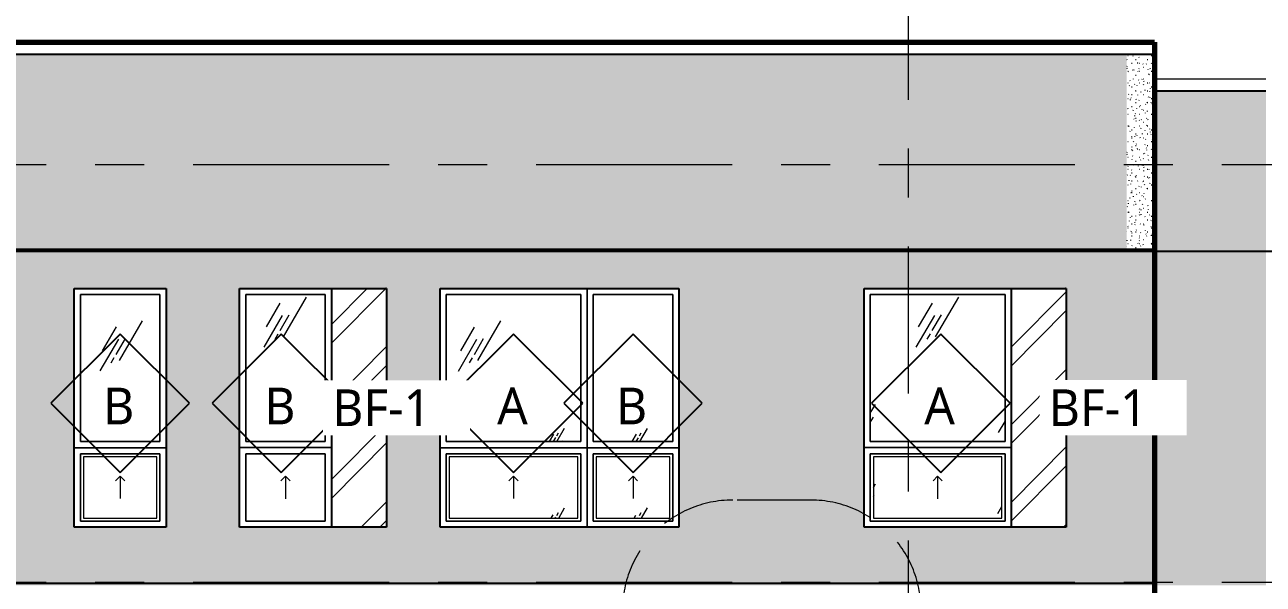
# Model space of a CAD drawing. Header units: inches. Extents: x 6 to 15224, y -733 to 6300.
# Drawn here: x 6181.5 to 6586, y 5859.9 to 6042.7 of the extents above; entities that cross this region are included whole.
import ezdxf

# ---------------------------------------------------------------- set-up
doc = ezdxf.new("R2010")
doc.units = ezdxf.units.IN
doc.header["$MEASUREMENT"] = 0
for name, pattern in [('Center 1_2_', [112, 64, -16, 16, -16]), ('Center 3_8_', [96, 48, -16, 16, -16]), ('Hidden 3_16_', [36, 24, -12])]:
    doc.linetypes.add(name, pattern=pattern)
for name, color, linetype, lineweight in [('A-DETL', 90, 'Continuous', 13), ('A-FLOR-LEVL', 51, 'Continuous', 13), ('A-GENM', 13, 'Continuous', 18), ('A-GLAZ', 151, 'Continuous', 25), ('A-GLAZ-IDEN', 152, 'Continuous', 25), ('A-GLAZ-SILL', 1, 'Continuous', 18), ('A-WALL', 113, 'Continuous', 25), ('A-WALL-PATT', 111, 'Continuous', 25), ('G-ANNO-TEXT', 231, 'Continuous', 13), ('M-EQPM', 50, 'Continuous', 18), ('M-EQPM-HDLN', 50, 'Hidden 3_16_', 13), ('S-GRID', 1, 'Continuous', 13)]:
    doc.layers.add(name, color=color, linetype=linetype, lineweight=lineweight)
doc.styles.add('Open Sans_5', font='OpenSans-Regular.ttf', dxfattribs={"height": 12})
pattern_1 = [(0, (7465.8091, 0), (5.12, 1.28), [0.16896, -3.671, 0.16896, -3.671, -20.48]), (0, (7465.8091, 0), (5.12, 1.28), [-7.68, 0.16896, -7.511, 0.16896, -3.671, -8.96]), (0, (7465.8091, 0), (5.12, 1.28), [-19.2, 0.16896, -2.391, 0.16896, -6.231]), (120, (7467.7291, 0.64), (-3.66851252, 3.79405007), [0.16896, -3.671, 0.16896, -3.671, -20.48]), (120, (7467.7291, 0.64), (-3.66851252, 3.79405007), [-7.68, 0.16896, -7.511, 0.16896, -3.671, -8.96]), (120, (7467.7291, 0.64), (-3.66851252, 3.79405007), [-19.2, 0.16896, -2.391, 0.16896, -6.231]), (240, (7468.3691, 3.2), (-1.45148748, -5.07405007), [0.16896, -3.671, 0.16896, -3.671, -20.48]), (240, (7468.3691, 3.2), (-1.45148748, -5.07405007), [-7.68, 0.16896, -7.511, 0.16896, -3.671, -8.96]), (240, (7468.3691, 3.2), (-1.45148748, -5.07405007), [-19.2, 0.16896, -2.391, 0.16896, -6.231])]

# ---------------------------------------------------------------- blocks, each defined once
blk = doc.blocks.new('1-2 WD Adaptive-Recess-TS - 4_-0_x6_-6_ - 1_-6_ Recess R-V104-NORTH ELEVATION')
at = {"layer": 'A-GLAZ', "lineweight": 13}
h = blk.add_hatch(dxfattribs=at)
h.set_pattern_fill('FP_221', color=256, style=0, pattern_type=2)
h.set_pattern_definition([(59.808, (569.058, 5944.306), (144.0017, 239.99866), [9, -754.581]), (59.808, (568.324, 5937.693), (144.0017, 239.99866), [12, -751.581]), (59.808, (573.509, 5943.123), (144.0017, 239.99866), [6, -757.581]), (59.808, (571.92, 5940.344), (144.0017, 239.99866), [2, -761.581]), (59.808, (574.615, 5941.098), (144.0017, 239.99866), [15, -748.581]), (59.808, (600.033, 5910.904), (144.0017, 239.99866), [5.063, -758.519]), (59.808, (599.592, 5913.168), (144.0017, 239.99866), [6.75, -756.831]), (59.808, (598.382, 5913.025), (144.0017, 239.99866), [3.375, -760.206]), (59.808, (600.414, 5916.529), (144.0017, 239.99866), [1.125, -762.456]), (59.808, (595.2, 5909.797), (144.0017, 239.99866), [8.437, -755.144])])
h.paths.add_polyline_path([(562.54, 5906.5), (583.56, 5906.5), (583.56, 5954.5), (539.56, 5954.5), (539.56, 5906.5)])
h = blk.add_hatch(dxfattribs=at)
h.set_pattern_fill('FP_219', color=256, style=0, pattern_type=2)
h.set_pattern_definition([(45.176, (1559.838, 0), (-12.593947, 12.671336), []), (45.176, (1559.838, 19.2), (-12.593947, 12.671336), [])])
h.paths.add_polyline_path([(599.79, 5878.5), (603.56, 5878.5), (603.56, 5956.5), (585.56, 5956.5), (585.56, 5878.5)])
at = {"layer": 'A-GLAZ-SILL', "lineweight": 13}
h = blk.add_hatch(dxfattribs=at)
h.set_pattern_fill('FP_220', color=256, style=0, pattern_type=2)
h.set_pattern_definition([(59.808, (569.058, 5918.306), (144.0017, 239.99866), [9, -754.581]), (59.808, (568.324, 5911.693), (144.0017, 239.99866), [12, -751.581]), (59.808, (573.509, 5917.123), (144.0017, 239.99866), [6, -757.581]), (59.808, (571.92, 5914.344), (144.0017, 239.99866), [2, -761.581]), (59.808, (574.615, 5915.098), (144.0017, 239.99866), [15, -748.581]), (59.808, (600.033, 5884.904), (144.0017, 239.99866), [5.062, -758.519]), (59.808, (599.592, 5887.168), (144.0017, 239.99866), [6.75, -756.831]), (59.808, (598.382, 5887.025), (144.0017, 239.99866), [3.375, -760.206]), (59.808, (600.414, 5890.529), (144.0017, 239.99866), [1.125, -762.456]), (59.808, (595.2, 5883.797), (144.0017, 239.99866), [8.438, -755.144])])
h.paths.add_polyline_path([(540.56, 5881.5), (582.56, 5881.5), (582.56, 5901.5), (540.56, 5901.5), (540.56, 5895.34)])
at = {"layer": 'A-GLAZ', "lineweight": 13}
for p, q in [((537.56, 5956.5), (603.28, 5956.5)), ((537.56, 5878.5), (537.56, 5956.5)), ((583.56, 5954.5), (539.56, 5954.5)), ((539.56, 5954.5), (539.56, 5906.5)), ((583.56, 5906.5), (583.56, 5954.5)), ((539.56, 5906.5), (583.56, 5906.5)), ((537.56, 5904.5), (585.56, 5904.5)), ((585.56, 5904.5), (537.56, 5904.5)), ((583.56, 5902.5), (539.56, 5902.5)), ((539.56, 5902.5), (539.56, 5880.5)), ((583.56, 5880.5), (583.56, 5902.5)), ((603.28, 5878.5), (537.56, 5878.5)), ((539.56, 5880.5), (583.56, 5880.5))]:
    blk.add_line(p, q, dxfattribs=at)
at = {"layer": 'A-GLAZ'}
for p, q in [((585.56, 5956.5), (585.56, 5878.5)), ((603.56, 5956.5), (603.28, 5956.5)), ((603.56, 5956.5), (603.56, 5878.5)), ((603.56, 5878.5), (603.28, 5878.5))]:
    blk.add_line(p, q, dxfattribs=at)
at = {"layer": 'A-GLAZ', "linetype": 'Hidden 3_16_', "lineweight": 13}
for q in [(560.06, 5893.67), (563.06, 5893.67), (561.56, 5887.83)]:
    blk.add_line((561.56, 5895.17), q, dxfattribs=at)
at = {"layer": 'A-GLAZ-SILL'}
for p, q in [((539.56, 5954.5), (583.56, 5954.5)), ((539.56, 5906.5), (539.56, 5954.5)), ((583.56, 5954.5), (539.56, 5954.5)), ((539.56, 5954.5), (539.56, 5906.5)), ((583.56, 5954.5), (583.56, 5906.5)), ((583.56, 5906.5), (583.56, 5954.5)), ((583.56, 5906.5), (539.56, 5906.5)), ((539.56, 5906.5), (583.56, 5906.5)), ((539.56, 5902.5), (583.56, 5902.5)), ((539.56, 5880.5), (539.56, 5902.5)), ((583.56, 5902.5), (539.56, 5902.5)), ((539.56, 5902.5), (539.56, 5880.5)), ((582.56, 5901.5), (540.56, 5901.5)), ((540.56, 5901.5), (540.56, 5881.5)), ((582.56, 5881.5), (582.56, 5901.5)), ((583.56, 5902.5), (583.56, 5880.5)), ((583.56, 5880.5), (583.56, 5902.5)), ((540.56, 5881.5), (582.56, 5881.5)), ((583.56, 5880.5), (539.56, 5880.5)), ((539.56, 5880.5), (583.56, 5880.5))]:
    blk.add_line(p, q, dxfattribs=at)
blk = doc.blocks.new('1-2 WD Adaptive - 2_-6_x6_-6_-V102-NORTH ELEVATION')
at = {"layer": 'A-GLAZ', "lineweight": 13}
h = blk.add_hatch(dxfattribs=at)
h.set_pattern_fill('FP_217', color=256, style=0, pattern_type=2)
h.set_pattern_definition([(59.808, (782.558, 5816.431), (144.0017, 239.99866), [9, -754.581]), (59.808, (781.824, 5809.818), (144.0017, 239.99866), [12, -751.581]), (59.808, (787.009, 5815.248), (144.0017, 239.99866), [6, -757.581]), (59.808, (785.42, 5812.469), (144.0017, 239.99866), [2, -761.581]), (59.808, (788.115, 5813.223), (144.0017, 239.99866), [15, -748.581]), (59.808, (813.533, 5783.029), (144.0017, 239.99866), [5.063, -758.519]), (59.808, (813.092, 5785.293), (144.0017, 239.99866), [6.75, -756.831]), (59.808, (811.882, 5785.15), (144.0017, 239.99866), [3.375, -760.206]), (59.808, (813.914, 5788.654), (144.0017, 239.99866), [1.125, -762.456]), (59.808, (808.7, 5781.922), (144.0017, 239.99866), [8.437, -755.144])])
h.paths.add_polyline_path([(788.06, 5778.62), (788.06, 5826.62), (762.06, 5826.62), (762.06, 5778.62), (786.04, 5778.62)])
at = {"layer": 'A-GLAZ-SILL', "lineweight": 13}
h = blk.add_hatch(dxfattribs=at)
h.set_pattern_fill('FP_216', color=256, style=0, pattern_type=2)
h.set_pattern_definition([(59.808, (782.558, 5790.431), (144.0017, 239.99866), [9, -754.581]), (59.808, (781.824, 5783.818), (144.0017, 239.99866), [12, -751.581]), (59.808, (787.009, 5789.248), (144.0017, 239.99866), [6, -757.581]), (59.808, (785.42, 5786.469), (144.0017, 239.99866), [2, -761.581]), (59.808, (788.115, 5787.223), (144.0017, 239.99866), [15, -748.581]), (59.808, (813.533, 5757.029), (144.0017, 239.99866), [5.063, -758.519]), (59.808, (813.092, 5759.293), (144.0017, 239.99866), [6.75, -756.831]), (59.808, (811.882, 5759.15), (144.0017, 239.99866), [3.375, -760.206]), (59.808, (813.914, 5762.654), (144.0017, 239.99866), [1.125, -762.456]), (59.808, (808.7, 5755.922), (144.0017, 239.99866), [8.438, -755.144])])
h.paths.add_polyline_path([(783.06, 5753.62), (787.06, 5753.62), (787.06, 5773.62), (763.06, 5773.62), (763.06, 5753.62)])
at = {"layer": 'A-GLAZ', "lineweight": 13}
for p, q in [((760.06, 5776.62), (760.06, 5828.62)), ((760.06, 5828.62), (790.06, 5828.62)), ((760.06, 5750.62), (760.06, 5828.62)), ((788.06, 5826.62), (762.06, 5826.62)), ((762.06, 5826.62), (762.06, 5778.62)), ((788.06, 5778.62), (788.06, 5826.62)), ((790.06, 5828.62), (790.06, 5750.62)), ((760.06, 5750.62), (760.06, 5776.62)), ((760.06, 5776.62), (790.06, 5776.62)), ((790.06, 5776.62), (760.06, 5776.62)), ((762.06, 5778.62), (788.06, 5778.62)), ((788.06, 5774.62), (762.06, 5774.62)), ((762.06, 5774.62), (762.06, 5752.62)), ((788.06, 5752.62), (788.06, 5774.62)), ((762.06, 5752.62), (788.06, 5752.62)), ((790.06, 5750.62), (760.06, 5750.62))]:
    blk.add_line(p, q, dxfattribs=at)
at = {"layer": 'A-GLAZ', "linetype": 'Hidden 3_16_', "lineweight": 13}
for q in [(773.56, 5765.79), (776.56, 5765.79), (775.06, 5759.96)]:
    blk.add_line((775.06, 5767.29), q, dxfattribs=at)
at = {"layer": 'A-GLAZ-SILL'}
for p, q in [((762.06, 5826.62), (788.06, 5826.62)), ((762.06, 5778.62), (762.06, 5826.62)), ((788.06, 5826.62), (762.06, 5826.62)), ((762.06, 5826.62), (762.06, 5778.62)), ((788.06, 5826.62), (788.06, 5778.62)), ((788.06, 5778.62), (788.06, 5826.62)), ((788.06, 5778.62), (762.06, 5778.62)), ((762.06, 5778.62), (788.06, 5778.62)), ((762.06, 5774.62), (788.06, 5774.62)), ((762.06, 5752.62), (762.06, 5774.62)), ((788.06, 5774.62), (762.06, 5774.62)), ((762.06, 5774.62), (762.06, 5752.62)), ((787.06, 5773.62), (763.06, 5773.62)), ((763.06, 5773.62), (763.06, 5753.62)), ((787.06, 5753.62), (787.06, 5773.62)), ((788.06, 5774.62), (788.06, 5752.62)), ((788.06, 5752.62), (788.06, 5774.62)), ((788.06, 5752.62), (762.06, 5752.62)), ((762.06, 5752.62), (788.06, 5752.62)), ((763.06, 5753.62), (787.06, 5753.62))]:
    blk.add_line(p, q, dxfattribs=at)
blk = doc.blocks.new('1-2 WD Adaptive-Recess-TS - 2_-6_x6_-6_ - 1_-6_ Recess R-V105-NORTH ELEVATION')
at = {"layer": 'A-GLAZ', "lineweight": 13}
h = blk.add_hatch(dxfattribs=at)
h.set_pattern_fill('FP_224', color=256, style=0, pattern_type=2)
h.set_pattern_definition([(59.808, (356.058, 5944.306), (144.0017, 239.99866), [9, -754.581]), (59.808, (355.324, 5937.693), (144.0017, 239.99866), [12, -751.581]), (59.808, (360.509, 5943.123), (144.0017, 239.99866), [6, -757.581]), (59.808, (358.92, 5940.344), (144.0017, 239.99866), [2, -761.581]), (59.808, (361.615, 5941.098), (144.0017, 239.99866), [15, -748.581]), (59.808, (387.033, 5910.904), (144.0017, 239.99866), [5.063, -758.519]), (59.808, (386.592, 5913.168), (144.0017, 239.99866), [6.75, -756.831]), (59.808, (385.382, 5913.025), (144.0017, 239.99866), [3.375, -760.206]), (59.808, (387.414, 5916.529), (144.0017, 239.99866), [1.125, -762.456]), (59.808, (382.2, 5909.797), (144.0017, 239.99866), [8.437, -755.144])])
h.paths.add_polyline_path([(339.05, 5906.5), (361.56, 5906.5), (361.56, 5954.5), (335.56, 5954.5), (335.56, 5906.5)])
h = blk.add_hatch(dxfattribs=at)
h.set_pattern_fill('FP_222', color=256, style=0, pattern_type=2)
h.set_pattern_definition([(45.176, (1557.131, 0), (-12.593947, 12.671336), []), (45.176, (1557.131, 19.2), (-12.593947, 12.671336), [])])
h.paths.add_polyline_path([(376.29, 5878.5), (381.56, 5878.5), (381.56, 5956.5), (363.56, 5956.5), (363.56, 5878.5)])
h = blk.add_hatch(dxfattribs=at)
h.set_pattern_fill('FP_223', color=256, style=0, pattern_type=2)
h.set_pattern_definition([(59.808, (356.058, 5918.306), (144.0017, 239.99866), [9, -754.581]), (59.808, (355.324, 5911.693), (144.0017, 239.99866), [12, -751.581]), (59.808, (360.509, 5917.123), (144.0017, 239.99866), [6, -757.581]), (59.808, (358.92, 5914.344), (144.0017, 239.99866), [2, -761.581]), (59.808, (361.615, 5915.098), (144.0017, 239.99866), [15, -748.581]), (59.808, (387.033, 5884.904), (144.0017, 239.99866), [5.062, -758.519]), (59.808, (386.592, 5887.168), (144.0017, 239.99866), [6.75, -756.831]), (59.808, (385.382, 5887.025), (144.0017, 239.99866), [3.375, -760.206]), (59.808, (387.414, 5890.529), (144.0017, 239.99866), [1.125, -762.456]), (59.808, (382.2, 5883.797), (144.0017, 239.99866), [8.438, -755.144])])
h.paths.add_polyline_path([(361.56, 5880.5), (361.56, 5902.5), (335.56, 5902.5), (335.56, 5880.5), (339.56, 5880.5)])
for p, q in [((333.56, 5956.5), (381.28, 5956.5)), ((333.56, 5878.5), (333.56, 5956.5)), ((361.56, 5954.5), (335.56, 5954.5)), ((335.56, 5954.5), (335.56, 5906.5)), ((361.56, 5906.5), (361.56, 5954.5)), ((335.56, 5906.5), (361.56, 5906.5)), ((333.56, 5904.5), (363.56, 5904.5)), ((363.56, 5904.5), (333.56, 5904.5)), ((361.56, 5902.5), (335.56, 5902.5)), ((335.56, 5902.5), (335.56, 5880.5)), ((361.56, 5880.5), (361.56, 5902.5)), ((381.28, 5878.5), (333.56, 5878.5)), ((335.56, 5880.5), (361.56, 5880.5))]:
    blk.add_line(p, q, dxfattribs=at)
at = {"layer": 'A-GLAZ'}
for p, q in [((363.56, 5956.5), (363.56, 5878.5)), ((381.56, 5956.5), (381.28, 5956.5)), ((381.56, 5956.5), (381.56, 5878.5)), ((381.56, 5878.5), (381.28, 5878.5))]:
    blk.add_line(p, q, dxfattribs=at)
at = {"layer": 'A-GLAZ', "linetype": 'Hidden 3_16_', "lineweight": 13}
for q in [(347.06, 5893.67), (350.06, 5893.67), (348.56, 5887.83)]:
    blk.add_line((348.56, 5895.17), q, dxfattribs=at)
at = {"layer": 'A-GLAZ-SILL'}
for p, q in [((335.56, 5954.5), (361.56, 5954.5)), ((335.56, 5906.5), (335.56, 5954.5)), ((361.56, 5954.5), (335.56, 5954.5)), ((335.56, 5954.5), (335.56, 5906.5)), ((361.56, 5954.5), (361.56, 5906.5)), ((361.56, 5906.5), (361.56, 5954.5)), ((361.56, 5906.5), (335.56, 5906.5)), ((335.56, 5906.5), (361.56, 5906.5)), ((335.56, 5902.5), (361.56, 5902.5)), ((335.56, 5880.5), (335.56, 5902.5)), ((361.56, 5902.5), (335.56, 5902.5)), ((335.56, 5902.5), (335.56, 5880.5)), ((361.56, 5902.5), (361.56, 5880.5)), ((361.56, 5880.5), (361.56, 5902.5)), ((361.56, 5880.5), (335.56, 5880.5)), ((335.56, 5880.5), (361.56, 5880.5))]:
    blk.add_line(p, q, dxfattribs=at)
blk = doc.blocks.new('1-2 WD Adaptive - 2_-6_x6_-6_-V85-NORTH ELEVATION')
at = {"layer": 'A-GLAZ', "lineweight": 13}
h = blk.add_hatch(dxfattribs=at)
h.set_pattern_fill('FP_161', color=256, style=0, pattern_type=2)
h.set_pattern_definition([(59.808, (1454.558, 5816.431), (144.0017, 239.99866), [9, -754.581]), (59.808, (1453.824, 5809.818), (144.0017, 239.99866), [12, -751.581]), (59.808, (1459.009, 5815.248), (144.0017, 239.99866), [6, -757.581]), (59.808, (1457.42, 5812.469), (144.0017, 239.99866), [2, -761.581]), (59.808, (1460.115, 5813.223), (144.0017, 239.99866), [15, -748.581]), (59.808, (1485.533, 5783.029), (144.0017, 239.99866), [5.063, -758.519]), (59.808, (1485.092, 5785.293), (144.0017, 239.99866), [6.75, -756.831]), (59.808, (1483.882, 5785.15), (144.0017, 239.99866), [3.375, -760.206]), (59.808, (1485.914, 5788.654), (144.0017, 239.99866), [1.125, -762.456]), (59.808, (1480.7, 5781.922), (144.0017, 239.99866), [8.437, -755.144])])
h.paths.add_polyline_path([(1460.06, 5778.62), (1460.06, 5826.62), (1434.06, 5826.62), (1434.06, 5778.62), (1438.66, 5778.62)])
at = {"layer": 'A-GLAZ-SILL', "lineweight": 13}
h = blk.add_hatch(dxfattribs=at)
h.set_pattern_fill('FP_160', color=256, style=0, pattern_type=2)
h.set_pattern_definition([(59.808, (1454.558, 5790.431), (144.0017, 239.99866), [9, -754.581]), (59.808, (1453.824, 5783.818), (144.0017, 239.99866), [12, -751.581]), (59.808, (1459.009, 5789.248), (144.0017, 239.99866), [6, -757.581]), (59.808, (1457.42, 5786.469), (144.0017, 239.99866), [2, -761.581]), (59.808, (1460.115, 5787.223), (144.0017, 239.99866), [15, -748.581]), (59.808, (1485.533, 5757.029), (144.0017, 239.99866), [5.063, -758.519]), (59.808, (1485.092, 5759.293), (144.0017, 239.99866), [6.75, -756.831]), (59.808, (1483.882, 5759.15), (144.0017, 239.99866), [3.375, -760.206]), (59.808, (1485.914, 5762.654), (144.0017, 239.99866), [1.125, -762.456]), (59.808, (1480.7, 5755.922), (144.0017, 239.99866), [8.438, -755.144])])
h.paths.add_polyline_path([(1455.06, 5753.62), (1459.06, 5753.62), (1459.06, 5773.62), (1435.06, 5773.62), (1435.06, 5753.62)])
at = {"layer": 'A-GLAZ', "lineweight": 13}
for p, q in [((1432.06, 5828.62), (1462.06, 5828.62)), ((1432.06, 5750.62), (1432.06, 5828.62)), ((1460.06, 5826.62), (1434.06, 5826.62)), ((1434.06, 5826.62), (1434.06, 5778.62)), ((1460.06, 5778.62), (1460.06, 5826.62)), ((1462.06, 5828.62), (1462.06, 5750.62)), ((1432.06, 5776.62), (1462.06, 5776.62)), ((1462.06, 5776.62), (1432.06, 5776.62)), ((1434.06, 5778.62), (1460.06, 5778.62)), ((1460.06, 5774.62), (1434.06, 5774.62)), ((1434.06, 5774.62), (1434.06, 5752.62)), ((1460.06, 5752.62), (1460.06, 5774.62)), ((1434.06, 5752.62), (1460.06, 5752.62)), ((1462.06, 5750.62), (1432.06, 5750.62))]:
    blk.add_line(p, q, dxfattribs=at)
at = {"layer": 'A-GLAZ', "linetype": 'Hidden 3_16_', "lineweight": 13}
for q in [(1445.56, 5765.79), (1448.56, 5765.79), (1447.06, 5759.96)]:
    blk.add_line((1447.06, 5767.29), q, dxfattribs=at)
at = {"layer": 'A-GLAZ-SILL'}
for p, q in [((1434.06, 5826.62), (1460.06, 5826.62)), ((1434.06, 5778.62), (1434.06, 5826.62)), ((1460.06, 5826.62), (1434.06, 5826.62)), ((1434.06, 5826.62), (1434.06, 5778.62)), ((1460.06, 5826.62), (1460.06, 5778.62)), ((1460.06, 5778.62), (1460.06, 5826.62)), ((1460.06, 5778.62), (1434.06, 5778.62)), ((1434.06, 5778.62), (1460.06, 5778.62)), ((1434.06, 5774.62), (1460.06, 5774.62)), ((1434.06, 5752.62), (1434.06, 5774.62)), ((1460.06, 5774.62), (1434.06, 5774.62)), ((1434.06, 5774.62), (1434.06, 5752.62)), ((1459.06, 5773.62), (1435.06, 5773.62)), ((1435.06, 5773.62), (1435.06, 5753.62)), ((1459.06, 5753.62), (1459.06, 5773.62)), ((1460.06, 5774.62), (1460.06, 5752.62)), ((1460.06, 5752.62), (1460.06, 5774.62)), ((1460.06, 5752.62), (1434.06, 5752.62)), ((1434.06, 5752.62), (1460.06, 5752.62)), ((1435.06, 5753.62), (1459.06, 5753.62))]:
    blk.add_line(p, q, dxfattribs=at)
blk = doc.blocks.new('1-2 WD Adaptive - 4-0_x6_-6_-V95-NORTH ELEVATION')
at = {"layer": 'A-GLAZ', "lineweight": 13}
h = blk.add_hatch(dxfattribs=at)
h.set_pattern_fill('FP_198', color=256, style=0, pattern_type=2)
h.set_pattern_definition([(59.808, (1139.558, 5816.431), (144.0017, 239.99866), [9, -754.581]), (59.808, (1138.824, 5809.818), (144.0017, 239.99866), [12, -751.581]), (59.808, (1144.009, 5815.248), (144.0017, 239.99866), [6, -757.581]), (59.808, (1142.42, 5812.469), (144.0017, 239.99866), [2, -761.581]), (59.808, (1145.115, 5813.223), (144.0017, 239.99866), [15, -748.581]), (59.808, (1170.533, 5783.029), (144.0017, 239.99866), [5.063, -758.519]), (59.808, (1170.092, 5785.293), (144.0017, 239.99866), [6.75, -756.831]), (59.808, (1168.882, 5785.15), (144.0017, 239.99866), [3.375, -760.206]), (59.808, (1170.914, 5788.654), (144.0017, 239.99866), [1.125, -762.456]), (59.808, (1165.7, 5781.922), (144.0017, 239.99866), [8.437, -755.144])])
h.paths.add_polyline_path([(1110.06, 5778.62), (1154.06, 5778.62), (1154.06, 5826.62), (1110.06, 5826.62), (1110.06, 5822.63)])
at = {"layer": 'A-GLAZ-SILL', "lineweight": 13}
h = blk.add_hatch(dxfattribs=at)
h.set_pattern_fill('FP_197', color=256, style=0, pattern_type=2)
h.set_pattern_definition([(59.808, (1139.558, 5790.431), (144.0017, 239.99866), [9, -754.581]), (59.808, (1138.824, 5783.818), (144.0017, 239.99866), [12, -751.581]), (59.808, (1144.009, 5789.248), (144.0017, 239.99866), [6, -757.581]), (59.808, (1142.42, 5786.469), (144.0017, 239.99866), [2, -761.581]), (59.808, (1145.115, 5787.223), (144.0017, 239.99866), [15, -748.581]), (59.808, (1170.533, 5757.029), (144.0017, 239.99866), [5.063, -758.519]), (59.808, (1170.092, 5759.293), (144.0017, 239.99866), [6.75, -756.831]), (59.808, (1168.882, 5759.15), (144.0017, 239.99866), [3.375, -760.206]), (59.808, (1170.914, 5762.654), (144.0017, 239.99866), [1.125, -762.456]), (59.808, (1165.7, 5755.922), (144.0017, 239.99866), [8.438, -755.144])])
h.paths.add_polyline_path([(1133.06, 5753.62), (1153.06, 5753.62), (1153.06, 5773.62), (1111.06, 5773.62), (1111.06, 5753.62), (1121.29, 5753.62)])
at = {"layer": 'A-GLAZ', "lineweight": 13}
for p, q in [((1108.06, 5828.62), (1156.06, 5828.62)), ((1108.06, 5750.62), (1108.06, 5828.62)), ((1154.06, 5826.62), (1110.06, 5826.62)), ((1110.06, 5826.62), (1110.06, 5778.62)), ((1154.06, 5778.62), (1154.06, 5826.62)), ((1156.06, 5828.62), (1156.06, 5776.62)), ((1156.06, 5828.62), (1156.06, 5750.62)), ((1108.06, 5776.62), (1156.06, 5776.62)), ((1156.06, 5776.62), (1108.06, 5776.62)), ((1110.06, 5778.62), (1154.06, 5778.62)), ((1156.06, 5776.62), (1156.06, 5750.62)), ((1154.06, 5774.62), (1110.06, 5774.62)), ((1110.06, 5774.62), (1110.06, 5752.62)), ((1154.06, 5752.62), (1154.06, 5774.62)), ((1110.06, 5752.62), (1154.06, 5752.62)), ((1156.06, 5750.62), (1108.06, 5750.62))]:
    blk.add_line(p, q, dxfattribs=at)
at = {"layer": 'A-GLAZ', "linetype": 'Hidden 3_16_', "lineweight": 13}
for q in [(1130.56, 5765.79), (1133.56, 5765.79), (1132.06, 5759.96)]:
    blk.add_line((1132.06, 5767.29), q, dxfattribs=at)
at = {"layer": 'A-GLAZ-SILL'}
for p, q in [((1110.06, 5826.62), (1154.06, 5826.62)), ((1110.06, 5778.62), (1110.06, 5826.62)), ((1154.06, 5826.62), (1110.06, 5826.62)), ((1110.06, 5826.62), (1110.06, 5778.62)), ((1154.06, 5826.62), (1154.06, 5778.62)), ((1154.06, 5778.62), (1154.06, 5826.62)), ((1154.06, 5778.62), (1110.06, 5778.62)), ((1110.06, 5778.62), (1154.06, 5778.62)), ((1110.06, 5774.62), (1154.06, 5774.62)), ((1110.06, 5752.62), (1110.06, 5774.62)), ((1154.06, 5774.62), (1110.06, 5774.62)), ((1110.06, 5774.62), (1110.06, 5752.62)), ((1153.06, 5773.62), (1111.06, 5773.62)), ((1111.06, 5773.62), (1111.06, 5753.62)), ((1153.06, 5753.62), (1153.06, 5773.62)), ((1154.06, 5774.62), (1154.06, 5752.62)), ((1154.06, 5752.62), (1154.06, 5774.62)), ((1154.06, 5752.62), (1110.06, 5752.62)), ((1110.06, 5752.62), (1154.06, 5752.62)), ((1111.06, 5753.62), (1153.06, 5753.62))]:
    blk.add_line(p, q, dxfattribs=at)
blk = doc.blocks.new('ME Louvers w Trim-AM - 24_ x 8_-17810123-NORTH ELEVATION')
at = {"layer": 'A-GENM', "lineweight": 13}
for p, q in [((518.81, 5465.75), (496.31, 5465.75)), ((496.31, 5465.48), (518.81, 5465.48)), ((518.81, 5464.1), (496.31, 5464.1)), ((518.81, 5463.95), (496.31, 5463.95)), ((518.81, 5463.9), (496.31, 5463.9)), ((496.31, 5463.63), (518.81, 5463.63)), ((518.81, 5462.25), (496.31, 5462.25)), ((518.81, 5462.1), (496.31, 5462.1)), ((518.81, 5462.05), (496.31, 5462.05)), ((496.31, 5461.78), (518.81, 5461.78)), ((518.81, 5460.4), (496.31, 5460.4)), ((518.81, 5460.25), (496.31, 5460.25))]:
    blk.add_line(p, q, dxfattribs=at)
at = {"layer": 'M-EQPM'}
for p, q in [((494.81, 5467.75), (494.81, 5458.25)), ((520.31, 5467.75), (494.81, 5467.75)), ((496.31, 5466.25), (518.81, 5466.25)), ((496.31, 5459.75), (496.31, 5466.25)), ((518.81, 5466.25), (518.81, 5459.75)), ((520.31, 5458.25), (520.31, 5467.75)), ((494.81, 5458.25), (520.31, 5458.25)), ((518.81, 5459.75), (496.31, 5459.75))]:
    blk.add_line(p, q, dxfattribs=at)
at = {"layer": 'M-EQPM-HDLN'}
for p, q in [((520.31, 5503.75), (494.81, 5503.75)), ((458.81, 5467.75), (458.81, 5458.25)), ((556.31, 5458.25), (556.31, 5467.75)), ((494.81, 5422.25), (520.31, 5422.25))]:
    blk.add_line(p, q, dxfattribs=at)
for centre, start, end in [((494.81, 5467.75), 90, 180), ((520.31, 5467.75), 0, 90), ((494.81, 5458.25), 180, 270), ((520.31, 5458.25), 270, 360)]:
    blk.add_arc(centre, 36, start, end, dxfattribs=at)
blk = doc.blocks.new('TAG Window-AM - Standard-51685-NORTH ELEVATION')
at = {"layer": 'A-GLAZ-IDEN'}
for p, q in [((1541.89, 5558), (1519.26, 5535.38)), ((1564.52, 5535.38), (1541.89, 5558)), ((1519.26, 5535.38), (1541.89, 5512.75)), ((1541.89, 5512.75), (1564.52, 5535.38))]:
    blk.add_line(p, q, dxfattribs=at)

msp = doc.modelspace()

# ---------------------------------------------------------------- hatches: boundary and pattern name
at = {"layer": 'A-WALL-PATT', "lineweight": 13}
h = msp.add_hatch(dxfattribs=at)
h.set_pattern_fill('FP_144', color=256, style=0, pattern_type=2)
h.set_pattern_definition(pattern_1)
h.paths.add_polyline_path([(6517.88103589, 5969.375), (6541.3988696, 5969.375), (6541.3988696, 6033), (5883.2113696, 6033), (5883.2113696, 5969.375), (6480.63136923, 5969.375)])
h = msp.add_hatch(dxfattribs=at)
h.set_pattern_fill('FP_144', color=256, style=0, pattern_type=2)
h.set_pattern_definition(pattern_1)
h.paths.add_polyline_path([(6541.3988696, 5969.375), (6550.4613696, 5969.375), (6550.4613696, 6033), (6541.3988696, 6033), (6541.3988696, 6003.4375)])
at = {"layer": 'A-WALL-PATT'}
for points in [[(6550.4613696, 5968.625), (6586.8363696, 5968.625), (6586.8363696, 6021), (6550.4613696, 6021), (6550.4613696, 5969.375)], [(6551.64544494, 5859.5), (6586.8363696, 5859.5), (6586.8363696, 5968.625), (6550.4613696, 5968.625), (6550.4613696, 5859.5)]]:
    msp.add_hatch(color=256, dxfattribs=at).paths.add_polyline_path(points)
at = {"layer": 'A-WALL-PATT', "lineweight": 13}
h = msp.add_hatch(dxfattribs=at)
h.set_pattern_fill('FP_144', color=256, style=0, pattern_type=2)
h.set_pattern_definition(pattern_1)
h.paths.add_polyline_path([(6201.25886923, 5968.625), (6541.3988696, 5968.625), (6541.3988696, 5969.375), (5883.2113696, 5969.375), (5883.2113696, 5968.625), (6182.63403589, 5968.625)])
h = msp.add_hatch(dxfattribs=at)
h.set_pattern_fill('FP_144', color=256, style=0, pattern_type=2)
h.set_pattern_definition(pattern_1)
h.paths.add_polyline_path([(5883.2113696, 5860.25), (6550.4613696, 5860.25), (6550.4613696, 5968.625), (5883.2113696, 5968.625), (5883.2113696, 5878.5)])
h.paths.add_polyline_path([(6521.36682442, 5878.5), (6455.6488696, 5878.5), (6455.6488696, 5956.5), (6521.6488696, 5956.5), (6521.6488696, 5878.5)])
h.paths.add_polyline_path([(6294.38303589, 5878.5), (6251.6488696, 5878.5), (6251.6488696, 5956.5), (6299.6488696, 5956.5), (6299.6488696, 5878.5), (6299.36682442, 5878.5)])
h.paths.add_polyline_path([(6317.1488696, 5878.5), (6317.1488696, 5956.5), (6395.1488696, 5956.5), (6395.1488696, 5878.5), (6331.63270256, 5878.5)])
h.paths.add_polyline_path([(6227.6488696, 5878.5), (6197.6488696, 5878.5), (6197.6488696, 5956.5), (6227.6488696, 5956.5), (6227.6488696, 5895.33640001)])
h.paths.add_polyline_path([(5981.6488696, 5878.5), (5933.6488696, 5878.5), (5933.6488696, 5956.5), (5981.6488696, 5956.5), (5981.6488696, 5895.33640001)])
h = msp.add_hatch(dxfattribs=at)
h.set_pattern_fill('FP_144', color=256, style=0, pattern_type=2)
h.set_pattern_definition(pattern_1)
h.paths.add_polyline_path([(6548.1488696, 5968.625), (6549.4613696, 5968.625), (6549.4613696, 5969.375), (6541.3988696, 5969.375), (6541.3988696, 5968.625), (6547.93756525, 5968.625)])
h = msp.add_hatch(dxfattribs=at)
h.set_pattern_fill('FP_144', color=256, style=0, pattern_type=2)
h.set_pattern_definition(pattern_1)
h.paths.add_polyline_path([(6536.50586923, 5859.5), (6550.4613696, 5859.5), (6550.44531057, 5860.25), (5883.2113696, 5860.25), (5883.2113696, 5859.5), (6527.1488696, 5859.5)])

# ---------------------------------------------------------------- linework, layer by layer
at = {"layer": 'A-DETL', "lineweight": 70}
for p, q in [((5883.2113696, 6037), (6550.4613696, 6037)), ((6550.4613696, 6037), (6550.4613696, 5109))]:
    msp.add_line(p, q, dxfattribs=at)
at = {"layer": 'A-FLOR-LEVL', "linetype": 'Center 1_2_'}
for p, q in [((5788.49234292, 5997), (8064.94482678, 5997)), ((5788.49234292, 5860.5), (8064.94482678, 5860.5))]:
    msp.add_line(p, q, dxfattribs=at)
at = {"layer": 'A-WALL', "lineweight": 18}
for p, q in [((5883.2113696, 6037), (6550.4613696, 6037)), ((6550.4613696, 6037), (6550.4613696, 6033)), ((6550.4613696, 6025), (6586.8363696, 6025))]:
    msp.add_line(p, q, dxfattribs=at)
at = {"layer": 'A-WALL'}
for p, q in [((6550.4613696, 6033), (5883.2113696, 6033)), ((6550.4613696, 6033), (6550.4613696, 5969.375)), ((6586.8363696, 6021), (6550.4613696, 6021)), ((5883.2113696, 5969.375), (6550.4613696, 5969.375)), ((7406.4613696, 5968.625), (5883.2113696, 5968.625)), ((6549.4613696, 5969.375), (6549.4613696, 5968.625)), ((6550.4613696, 5968.625), (6550.4613696, 5109)), ((6197.6488696, 5878.5), (6197.6488696, 5956.5)), ((6197.6488696, 5956.5), (6227.6488696, 5956.5)), ((6227.6488696, 5956.5), (6227.6488696, 5878.5)), ((6251.6488696, 5956.5), (6299.36682442, 5956.5)), ((6251.6488696, 5878.5), (6251.6488696, 5956.5)), ((6317.1488696, 5878.5), (6317.1488696, 5956.5)), ((6317.1488696, 5956.5), (6395.1488696, 5956.5)), ((6395.1488696, 5956.5), (6395.1488696, 5878.5)), ((6455.6488696, 5956.5), (6521.36682442, 5956.5)), ((6455.6488696, 5878.5), (6455.6488696, 5956.5)), ((6227.6488696, 5878.5), (6197.6488696, 5878.5)), ((6299.36682442, 5878.5), (6251.6488696, 5878.5)), ((6395.1488696, 5878.5), (6317.1488696, 5878.5)), ((6521.36682442, 5878.5), (6455.6488696, 5878.5)), ((5883.2113696, 5860.25), (6550.4613696, 5860.25))]:
    msp.add_line(p, q, dxfattribs=at)
at = {"layer": 'S-GRID', "linetype": 'Center 3_8_'}
msp.add_line((6470.1488696, 5058.19108611), (6470.1488696, 6219.06052942), dxfattribs=at)

# ---------------------------------------------------------------- block references
at = {"layer": 'A-GLAZ'}
for name, p in [('1-2 WD Adaptive - 2_-6_x6_-6_-V85-NORTH ELEVATION', (4765.58809281, 127.875)), ('1-2 WD Adaptive-Recess-TS - 2_-6_x6_-6_ - 1_-6_ Recess R-V105-NORTH ELEVATION', (5918.08809281, 0)), ('1-2 WD Adaptive - 4-0_x6_-6_-V95-NORTH ELEVATION', (5209.08809281, 127.875)), ('1-2 WD Adaptive - 2_-6_x6_-6_-V102-NORTH ELEVATION', (5605.08809281, 127.875)), ('1-2 WD Adaptive-Recess-TS - 4_-0_x6_-6_ - 1_-6_ Recess R-V104-NORTH ELEVATION', (5918.08809281, 0))]:
    msp.add_blockref(name, p, dxfattribs=at)
at = {"layer": 'A-GLAZ-IDEN'}
for p in [(4670.75961283, 383.625), (4723.39200554, 383.625), (4799.25961283, 383.625), (4838.25961283, 383.625), (4938.75961283, 383.625)]:
    msp.add_blockref('TAG Window-AM - Standard-51685-NORTH ELEVATION', p, dxfattribs=at)
at = {"layer": 'M-EQPM-HDLN'}
msp.add_blockref('ME Louvers w Trim-AM - 24_ x 8_-17810123-NORTH ELEVATION', (5917.90059281, 383.625), dxfattribs=at)

# ---------------------------------------------------------------- texts
at = {"layer": 'A-GLAZ-IDEN', "lineweight": 13, "char_height": 12, "attachment_point": 1, "style": 'Open Sans_5'}
for s, insert, width in [('B', (6207.10663293, 5924.13131631), 13.332), ('B', (6259.73902564, 5924.13131631), 13.332), ('A', (6335.78301088, 5924.13131631), 12.928), ('B', (6374.60663293, 5924.13131631), 13.332), ('A', (6475.28301088, 5924.13131631), 12.928)]:
    msp.add_mtext(s, dxfattribs=dict(at, insert=insert, width=width))

# ---------------------------------------------------------------- next in the draw order: texts
at = {"layer": 'G-ANNO-TEXT', "color": 7, "char_height": 12, "width": 42.016, "attachment_point": 1, "style": 'Open Sans_5', "bg_fill": 3, "box_fill_scale": 1.25, "bg_fill_color": 256, "bg_fill_true_color": 13158600, "bg_fill_transparency": 0}
for insert in [(6281.92695367, 5923.54707871), (6515.95474018, 5923.57755534)]:
    msp.add_mtext('BF-1', dxfattribs=dict(at, insert=insert))

doc.saveas('drawing.dxf')
